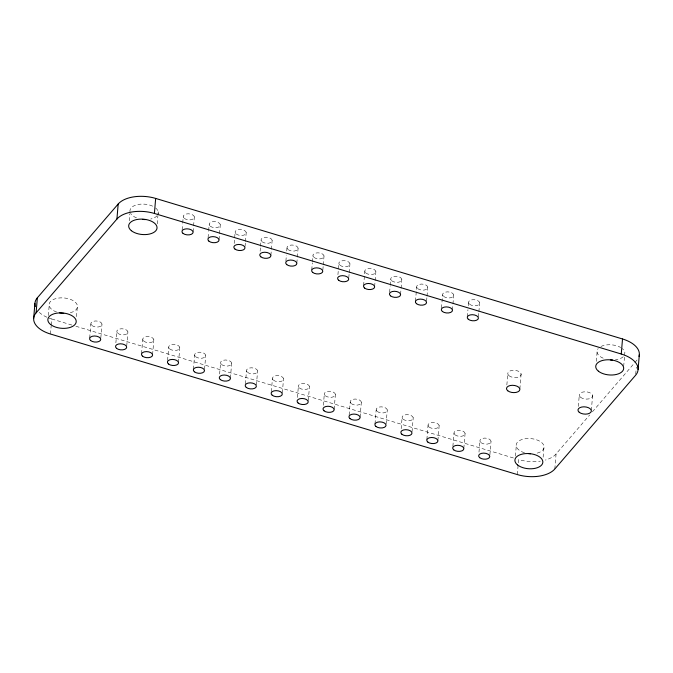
<?xml version="1.0" encoding="UTF-8"?>
<svg xmlns="http://www.w3.org/2000/svg" width="673" height="673" viewBox="0 0 673 673"><rect width="100%" height="100%" fill="white"/><g stroke="black" fill="none" stroke-linecap="round" stroke-linejoin="round"><path stroke-width="0.5" stroke-dasharray="3.37 2.52" d="M48.338 315.587L49.179 305.567M50.483 334.027L51.156 326.01M51.241 325.009L51.745 318.994A28.459 15.378 4.8 0 1 48.456 317.866M76.486 316.655L77.412 305.635M89.686 338.031L90.863 323.999M100.807 338.056L101.985 324.024M115.874 342.826L116.799 331.806M129.241 220.811L129.83 213.795M126.743 345.863L127.92 331.831M141.557 353.645L142.735 339.613M157.221 223.882L157.894 215.865M157.978 214.864L158.231 211.852M152.594 354.671L153.856 339.638M167.577 360.45L168.679 347.419M182.139 229.855L182.644 223.84M182.728 222.839L183.233 216.824M178.53 362.478L179.792 347.445M193.092 231.882L193.513 226.877M193.597 225.867L194.354 216.849M193.437 369.258L194.615 355.226M208.075 237.662L208.58 231.647M208.664 230.646L209.168 224.631M204.55 369.284L205.728 355.251M219.028 239.689L219.448 234.684M219.533 233.682L220.29 224.656M219.625 374.062L220.551 363.033M234.179 243.466L235.113 232.437M230.402 378.091L231.663 363.058M245.048 246.495L245.384 242.49M245.468 241.489L246.225 232.463M245.393 383.871L246.486 370.848M260.123 251.273L260.459 247.269M260.544 246.259L261.048 240.253M256.421 384.897L257.599 370.873M270.899 255.311L271.32 250.297M271.404 249.296L272.161 240.278M271.328 391.686L272.422 378.655M285.89 261.09L286.395 255.075M286.732 251.063L286.984 248.059M282.357 392.712L283.535 378.68M296.835 263.118L297.256 258.104M297.34 257.103L298.097 248.085M297.432 397.482L298.358 386.462M311.742 269.898L312.331 262.882M312.415 261.881L312.92 255.866M308.293 400.519L309.471 386.487M322.855 269.923L323.191 265.911M323.276 264.91L324.033 255.891M323.368 405.289L324.293 394.269M337.93 274.702L338.856 263.673M334.144 409.327L335.406 394.294M348.791 277.73L349.127 273.718M349.211 272.716L349.968 263.698M349.136 415.106L350.229 402.075M363.613 285.512L364.791 271.48M360.08 417.134L361.342 402.101M374.642 286.538L375.904 271.505M374.987 423.914L376.165 409.882M389.633 292.318L390.138 286.303M390.222 285.302L390.727 279.287M386.1 423.94L387.278 409.907M400.578 294.345L400.999 289.34M401.083 288.33L401.84 279.312M401.175 428.718L402.101 417.689M415.485 301.125L416.663 287.093M412.036 431.746L413.214 417.714M426.598 301.151L426.934 297.146M427.019 296.145L427.776 287.119M426.859 439.528L428.036 425.496M441.505 307.931L442.598 294.909M437.887 440.563L439.158 425.521M452.449 309.967L452.87 304.953M452.954 303.952L453.711 294.925M452.879 446.334L453.972 433.311M467.356 316.747L467.945 309.731M468.282 305.719L468.534 302.715M463.832 448.369L465.093 433.336M478.469 316.773L478.806 312.76M478.89 311.759L479.647 302.741M478.983 452.138L479.908 441.118M489.851 455.175L491.029 441.143M506.853 384.939L507.779 373.91M519.859 388.977L521.121 373.944M515.409 456.134L516.25 446.115M517.335 474.574L518.597 459.541A28.459 15.378 4.8 0 0 540.318 461.14M543.119 457.194L544.045 446.174M554.821 468.98L556.083 453.947L589.641 415.005M578.334 406.458L579.26 395.43M591.34 410.496L592.602 395.463M596.32 361.359L597.077 352.332M623.686 366.432L624.527 356.404M624.611 355.403L624.864 352.4A14.007 7.563 4.8 0 0 622.273 348.58M635.724 374.205L636.313 367.189M592.383 411.834L634.168 363.353M634.849 362.562L636.902 360.173A28.459 15.378 4.8 0 0 637.609 359.281M51.745 318.994L71.868 325.051M75.898 326.262L513.566 458.027M556.083 453.947A28.459 15.378 4.8 0 1 545.298 460.08M46.908 317.219A28.459 15.378 4.8 0 1 39.286 312.398M157.087 215.73A14.234 7.689 4.8 0 1 150.685 219.045M136.501 217.875A14.234 7.689 4.8 0 1 130.612 213.4M129.998 211.793A14.234 7.689 4.8 0 1 138.066 204.491A14.234 7.689 4.8 0 1 154.252 207.032M155.598 207.974A14.234 7.689 4.8 0 1 158.138 213.863M56.591 311.994A14.234 7.689 4.8 0 1 52.587 299.906A14.234 7.689 4.8 0 1 74.762 301.74A14.234 7.689 4.8 0 1 68.882 313.012M623.206 356.757A14.007 7.563 4.8 0 1 615.475 359.811M603.176 358.204A14.007 7.563 4.8 0 1 598.204 348.521M600.939 346.494A14.007 7.563 4.8 0 1 620.691 347.495M524.46 452.736A14.007 7.563 4.8 0 1 519.177 440.79A14.007 7.563 4.8 0 1 541.235 442.186A14.007 7.563 4.8 0 1 535.649 453.442M580.505 397.263A6.722 3.634 4.8 0 0 592.055 397.289A6.722 3.634 4.8 0 0 585.224 391.787A6.722 3.634 4.8 0 0 580.505 397.263M509.024 375.744A6.722 3.634 4.8 0 0 520.574 375.77A6.722 3.634 4.8 0 0 513.751 370.268A6.722 3.634 4.8 0 0 509.024 375.744M480.951 442.641A5.603 3.029 4.8 0 0 490.575 442.666A5.603 3.029 4.8 0 0 484.888 438.073A5.603 3.029 4.8 0 0 480.951 442.641M455.015 434.834A5.603 3.029 4.8 0 0 464.639 434.859A5.603 3.029 4.8 0 0 458.944 430.266A5.603 3.029 4.8 0 0 455.015 434.834M429.071 427.027A5.603 3.029 4.8 0 0 438.703 427.052A5.603 3.029 4.8 0 0 433.008 422.459A5.603 3.029 4.8 0 0 429.071 427.027M403.135 419.22A5.603 3.029 4.8 0 0 412.768 419.245A5.603 3.029 4.8 0 0 407.072 414.652A5.603 3.029 4.8 0 0 403.135 419.22M377.2 411.413A5.603 3.029 4.8 0 0 386.832 411.43A5.603 3.029 4.8 0 0 381.137 406.845A5.603 3.029 4.8 0 0 377.2 411.413M351.264 403.607A5.603 3.029 4.8 0 0 360.896 403.623A5.603 3.029 4.8 0 0 355.201 399.039A5.603 3.029 4.8 0 0 351.264 403.607M325.328 395.8A5.603 3.029 4.8 0 0 334.961 395.817A5.603 3.029 4.8 0 0 329.265 391.232A5.603 3.029 4.8 0 0 325.328 395.8M299.392 387.985A5.603 3.029 4.8 0 0 309.016 388.01A5.603 3.029 4.8 0 0 303.33 383.417A5.603 3.029 4.8 0 0 299.392 387.985M273.457 380.178A5.603 3.029 4.8 0 0 283.081 380.203A5.603 3.029 4.8 0 0 277.394 375.61A5.603 3.029 4.8 0 0 273.457 380.178M247.521 372.371A5.603 3.029 4.8 0 0 257.145 372.396A5.603 3.029 4.8 0 0 251.458 367.803A5.603 3.029 4.8 0 0 247.521 372.371M221.585 364.564A5.603 3.029 4.8 0 0 231.209 364.589A5.603 3.029 4.8 0 0 225.522 359.996A5.603 3.029 4.8 0 0 221.585 364.564M195.65 356.757A5.603 3.029 4.8 0 0 205.273 356.774A5.603 3.029 4.8 0 0 199.587 352.189A5.603 3.029 4.8 0 0 195.65 356.757M169.714 348.951A5.603 3.029 4.8 0 0 179.338 348.967A5.603 3.029 4.8 0 0 173.651 344.383A5.603 3.029 4.8 0 0 169.714 348.951M143.778 341.144A5.603 3.029 4.8 0 0 153.402 341.161A5.603 3.029 4.8 0 0 147.715 336.576A5.603 3.029 4.8 0 0 143.778 341.144M117.842 333.337A5.603 3.029 4.8 0 0 127.466 333.354A5.603 3.029 4.8 0 0 121.779 328.769A5.603 3.029 4.8 0 0 117.842 333.337M91.907 325.522A5.603 3.029 4.8 0 0 101.53 325.547A5.603 3.029 4.8 0 0 95.844 320.954A5.603 3.029 4.8 0 0 91.907 325.522M184.276 218.355A5.603 3.029 4.8 0 0 193.9 218.372A5.603 3.029 4.8 0 0 188.213 213.787A5.603 3.029 4.8 0 0 184.276 218.355M210.212 226.162A5.603 3.029 4.8 0 0 219.835 226.187A5.603 3.029 4.8 0 0 214.149 221.594A5.603 3.029 4.8 0 0 210.212 226.162M236.147 233.968A5.603 3.029 4.8 0 0 245.771 233.994A5.603 3.029 4.8 0 0 240.084 229.4A5.603 3.029 4.8 0 0 236.147 233.968M262.083 241.775A5.603 3.029 4.8 0 0 271.707 241.8A5.603 3.029 4.8 0 0 266.02 237.207A5.603 3.029 4.8 0 0 262.083 241.775M288.019 249.582A5.603 3.029 4.8 0 0 297.643 249.607A5.603 3.029 4.8 0 0 291.956 245.014A5.603 3.029 4.8 0 0 288.019 249.582M313.954 257.389A5.603 3.029 4.8 0 0 323.578 257.414A5.603 3.029 4.8 0 0 317.892 252.829A5.603 3.029 4.8 0 0 313.954 257.389M339.89 265.204A5.603 3.029 4.8 0 0 349.514 265.221A5.603 3.029 4.8 0 0 343.827 260.636A5.603 3.029 4.8 0 0 339.89 265.204M365.826 273.011A5.603 3.029 4.8 0 0 375.45 273.028A5.603 3.029 4.8 0 0 369.763 268.443A5.603 3.029 4.8 0 0 365.826 273.011M391.762 280.818A5.603 3.029 4.8 0 0 401.386 280.834A5.603 3.029 4.8 0 0 395.699 276.25A5.603 3.029 4.8 0 0 391.762 280.818M417.697 288.624A5.603 3.029 4.8 0 0 427.33 288.65A5.603 3.029 4.8 0 0 421.635 284.056A5.603 3.029 4.8 0 0 417.697 288.624M443.633 296.431A5.603 3.029 4.8 0 0 453.265 296.457A5.603 3.029 4.8 0 0 447.57 291.863A5.603 3.029 4.8 0 0 443.633 296.431M469.569 304.238A5.603 3.029 4.8 0 0 479.201 304.263A5.603 3.029 4.8 0 0 473.506 299.67A5.603 3.029 4.8 0 0 469.569 304.238"/><path stroke-width="1.01" d="M33.65 318.548L34.912 303.515M622.517 338.973L621.255 354.006A28.459 15.378 4.8 0 1 635.64 375.206L554.821 468.98A28.459 15.378 4.8 0 1 517.335 474.574L50.483 334.027A28.459 15.378 4.8 0 1 36.098 312.827L37.36 297.794L118.179 204.02A28.459 15.378 4.8 0 1 155.665 198.426L622.517 338.973A28.459 15.378 4.8 0 1 639.014 356.438M36.098 312.827L116.917 219.053L118.179 204.02M116.917 219.053A28.459 15.378 4.8 0 1 154.403 213.459L155.665 198.426M638.088 369.485L639.35 354.452M154.403 213.459L621.255 354.006M35.316 306.551A28.459 15.378 4.8 0 1 37.36 297.794M145.604 219.575A14.234 7.689 4.8 0 1 142.432 219.381M63.75 313.332A14.234 7.689 4.8 0 1 59.485 312.802M612.43 359.996A14.007 7.563 4.8 0 1 610.369 359.912M530.593 453.753A14.007 7.563 4.8 0 1 528.49 453.577M427.809 442.06A5.603 3.029 4.8 0 0 437.442 442.085A5.603 3.029 4.8 0 0 431.746 437.492A5.603 3.029 4.8 0 0 427.809 442.06M453.745 449.867A5.603 3.029 4.8 0 0 463.377 449.892A5.603 3.029 4.8 0 0 457.682 445.299A5.603 3.029 4.8 0 0 453.745 449.867M286.757 264.615A5.603 3.029 4.8 0 0 296.381 264.64A5.603 3.029 4.8 0 0 290.694 260.047A5.603 3.029 4.8 0 0 286.757 264.615M312.693 272.43A5.603 3.029 4.8 0 0 322.317 272.447A5.603 3.029 4.8 0 0 316.63 267.862A5.603 3.029 4.8 0 0 312.693 272.43M338.628 280.237A5.603 3.029 4.8 0 0 348.252 280.254A5.603 3.029 4.8 0 0 342.565 275.669A5.603 3.029 4.8 0 0 338.628 280.237M364.564 288.044A5.603 3.029 4.8 0 0 374.188 288.061A5.603 3.029 4.8 0 0 368.501 283.476A5.603 3.029 4.8 0 0 364.564 288.044M390.5 295.851A5.603 3.029 4.8 0 0 400.124 295.876A5.603 3.029 4.8 0 0 394.437 291.283A5.603 3.029 4.8 0 0 390.5 295.851M416.436 303.658A5.603 3.029 4.8 0 0 426.059 303.683A5.603 3.029 4.8 0 0 420.373 299.09A5.603 3.029 4.8 0 0 416.436 303.658M442.371 311.464A5.603 3.029 4.8 0 0 452.004 311.49A5.603 3.029 4.8 0 0 446.308 306.896A5.603 3.029 4.8 0 0 442.371 311.464M468.307 319.271A5.603 3.029 4.8 0 0 477.939 319.296A5.603 3.029 4.8 0 0 472.244 314.703A5.603 3.029 4.8 0 0 468.307 319.271M598.406 371.185A14.007 7.563 4.8 0 0 622.475 371.244A14.007 7.563 4.8 0 0 608.249 359.769A14.007 7.563 4.8 0 0 598.406 371.185M517.579 464.967A14.007 7.563 4.8 0 0 541.647 465.018A14.007 7.563 4.8 0 0 527.422 453.543A14.007 7.563 4.8 0 0 517.579 464.967M479.689 457.674A5.603 3.029 4.8 0 0 489.313 457.699A5.603 3.029 4.8 0 0 483.618 453.114A5.603 3.029 4.8 0 0 479.689 457.674M50.551 324.479A14.234 7.689 4.8 0 0 74.997 324.537A14.234 7.689 4.8 0 0 60.545 312.878A14.234 7.689 4.8 0 0 50.551 324.479M131.37 230.704A14.234 7.689 4.8 0 0 155.825 230.763A14.234 7.689 4.8 0 0 141.372 219.104A14.234 7.689 4.8 0 0 131.37 230.704M579.243 412.297A6.722 3.634 4.8 0 0 590.793 412.322A6.722 3.634 4.8 0 0 583.962 406.82A6.722 3.634 4.8 0 0 579.243 412.297M507.762 390.777A6.722 3.634 4.8 0 0 519.312 390.803A6.722 3.634 4.8 0 0 512.49 385.301A6.722 3.634 4.8 0 0 507.762 390.777M401.874 434.253A5.603 3.029 4.8 0 0 411.506 434.278A5.603 3.029 4.8 0 0 405.811 429.685A5.603 3.029 4.8 0 0 401.874 434.253M375.938 426.446A5.603 3.029 4.8 0 0 385.57 426.472A5.603 3.029 4.8 0 0 379.875 421.878A5.603 3.029 4.8 0 0 375.938 426.446M350.002 418.64A5.603 3.029 4.8 0 0 359.634 418.656A5.603 3.029 4.8 0 0 353.939 414.072A5.603 3.029 4.8 0 0 350.002 418.64M324.066 410.833A5.603 3.029 4.8 0 0 333.69 410.85A5.603 3.029 4.8 0 0 328.003 406.265A5.603 3.029 4.8 0 0 324.066 410.833M298.131 403.026A5.603 3.029 4.8 0 0 307.754 403.043A5.603 3.029 4.8 0 0 302.068 398.458A5.603 3.029 4.8 0 0 298.131 403.026M272.195 395.211A5.603 3.029 4.8 0 0 281.819 395.236A5.603 3.029 4.8 0 0 276.132 390.643A5.603 3.029 4.8 0 0 272.195 395.211M246.259 387.404A5.603 3.029 4.8 0 0 255.883 387.429A5.603 3.029 4.8 0 0 250.196 382.836A5.603 3.029 4.8 0 0 246.259 387.404M220.323 379.597A5.603 3.029 4.8 0 0 229.947 379.622A5.603 3.029 4.8 0 0 224.26 375.029A5.603 3.029 4.8 0 0 220.323 379.597M194.388 371.79A5.603 3.029 4.8 0 0 204.012 371.816A5.603 3.029 4.8 0 0 198.325 367.222A5.603 3.029 4.8 0 0 194.388 371.79M168.452 363.984A5.603 3.029 4.8 0 0 178.076 364A5.603 3.029 4.8 0 0 172.389 359.416A5.603 3.029 4.8 0 0 168.452 363.984M142.516 356.177A5.603 3.029 4.8 0 0 152.14 356.194A5.603 3.029 4.8 0 0 146.453 351.609A5.603 3.029 4.8 0 0 142.516 356.177M116.58 348.37A5.603 3.029 4.8 0 0 126.204 348.387A5.603 3.029 4.8 0 0 120.517 343.802A5.603 3.029 4.8 0 0 116.58 348.37M90.645 340.555A5.603 3.029 4.8 0 0 100.269 340.58A5.603 3.029 4.8 0 0 94.573 335.995A5.603 3.029 4.8 0 0 90.645 340.555M183.014 233.388A5.603 3.029 4.8 0 0 192.638 233.405A5.603 3.029 4.8 0 0 186.951 228.82A5.603 3.029 4.8 0 0 183.014 233.388M208.95 241.195A5.603 3.029 4.8 0 0 218.574 241.22A5.603 3.029 4.8 0 0 212.887 236.627A5.603 3.029 4.8 0 0 208.95 241.195M234.885 249.002A5.603 3.029 4.8 0 0 244.509 249.027A5.603 3.029 4.8 0 0 238.822 244.434A5.603 3.029 4.8 0 0 234.885 249.002M260.821 256.808A5.603 3.029 4.8 0 0 270.445 256.834A5.603 3.029 4.8 0 0 264.758 252.24A5.603 3.029 4.8 0 0 260.821 256.808"/></g></svg>
